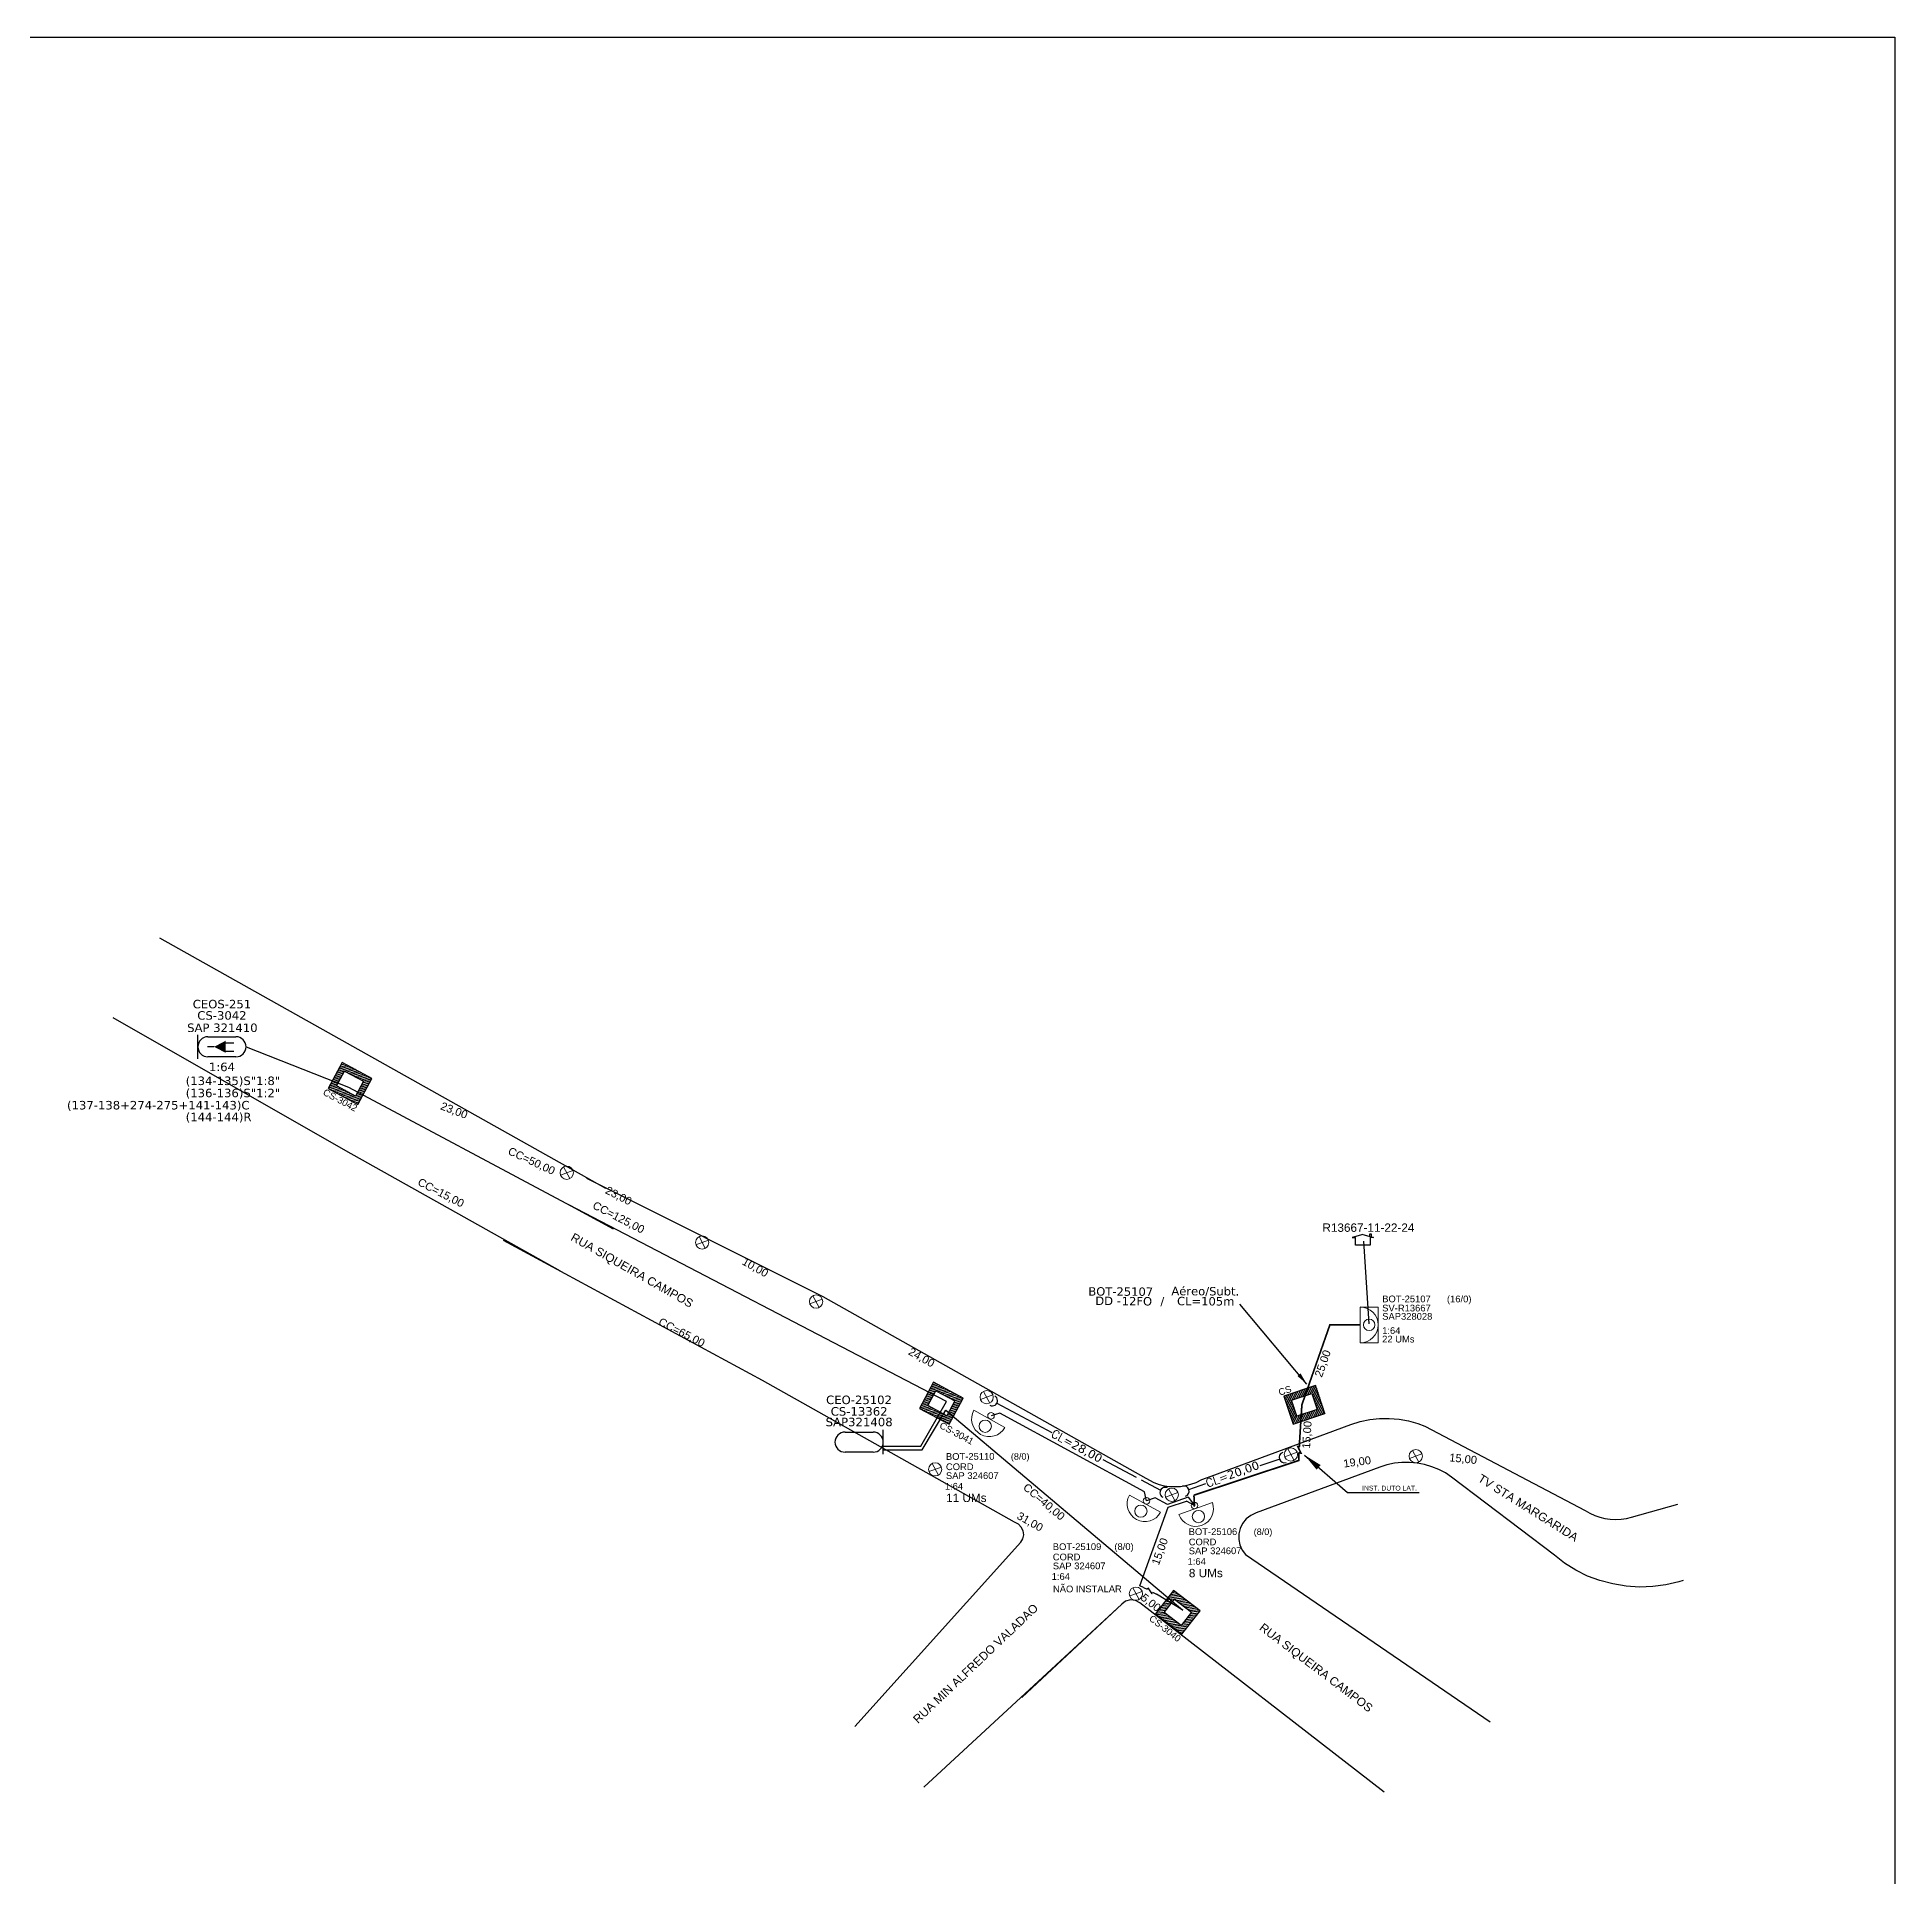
# Model space of a CAD drawing. Extents: x -4 to 837, y 1 to 595.
# Drawn here: x 537.3 to 837.2, y 298.3 to 595.3 of the extents above; entities that cross this region are included whole.
import ezdxf
from ezdxf.enums import TextEntityAlignment as Align

# ---------------------------------------------------------------- set-up
doc = ezdxf.new("R2010")
doc.units = 0
for name, color, linetype in [('10.1-Caixas Subterrâneas', 5, 'Continuous'), ('20.4-CEOS', 1, 'Continuous'), ('20.5-CEO', 1, 'Continuous'), ('CAP a instalar', 1, 'Continuous'), ('label_cabos', 7, 'Continuous'), ('Legenda', 1, 'Continuous'), ('locais', 7, 'Continuous'), ('METRAGEM', 92, 'Continuous'), ('QUADRA', 7, 'Continuous'), ('Subida Lateral', 5, 'Continuous'), ('surveys', 7, 'Continuous'), ('surveys legendas', 7, 'Continuous')]:
    doc.layers.add(name, color=color, linetype=linetype)
for name, color, linetype, lineweight in [('10.4-Postes', 1, 'Continuous', 0), ("20.0-LEGENDA DOS CDO'S", 1, 'Continuous', 0), ('20.1-CDO_INTERIOR', 1, 'Continuous', 0), ('20.2-CDO_POSTE', 1, 'Continuous', 5), ('20.6-CORDOALHA_SUPORTE', 7, 'Continuous', 25), ('CORDOALHA_SUPORTE', 7, 'Continuous', 25), ('Segmento Logradouro Texto', 251, 'Continuous', 0)]:
    doc.layers.add(name, color=color, linetype=linetype, lineweight=lineweight)
doc.layers.add('DROP DE CLIENTE', color=140, linetype='Continuous', plot=False)
doc.layers.add('EXTRA', color=50, linetype='Continuous', plot=False)
doc.styles.add('ARIAL', font='arial.ttf')
doc.styles.add('DIGICADE', font='arial.ttf')
doc.styles.add('ROMANS', font='romans')
doc.styles.add('siredit', font='verdana.ttf')
doc.linetypes.add('FENCELINE1', pattern='A,0.25,-0.1,[133,ltypeshp.shx,S=0.1,R=0,X=-0.1,Y=0],-0.1,1', length=1.45)
doc.dimstyles.new('CC', dxfattribs={"dimtxt": 0.8, "dimasz": 2, "dimexe": 0.18, "dimexo": 0.0625, "dimgap": 0.09, "dimtad": 0, "dimdec": 0, "dimrnd": 1, "dimzin": 0, "dimdsep": 46, "dimtxsty": 'siredit', "dimblk": 'NONE', "dimcen": 0, "dimse1": 1, "dimse2": 1, "dimsd1": 1, "dimsd2": 1, "dimclrt": 7, "dimadec": 0, "dimazin": 0, "dimtfac": 1, "dimtdec": 0, "dimtofl": 0, "dimtmove": 0, "dimatfit": 3, "dimfxl": 0, "dimtolj": 1, "dimtzin": 0, "dimarcsym": 0})

# ---------------------------------------------------------------- blocks, each defined once
blk = doc.blocks.new('SURVEY_SURVEY')
for p, q in [((0, 0.0000127), (-0.0000126, 0.000009)), ((-0.0000126, 0.000009), (-0.0000086, 0.000009)), ((-0.0000086, 0), (-0.0000086, 0.000009)), ((0.0000086, 0), (-0.0000086, 0)), ((0, 0.0000127), (0.0000126, 0.000009)), ((0.0000084, 0.0000132), (0.0000098, 0.0000132)), ((0.0000084, 0.0000103), (0.0000084, 0.0000132)), ((0.0000126, 0.000009), (0.0000086, 0.000009)), ((0.0000086, 0.000009), (0.0000086, 0)), ((0.0000098, 0.0000132), (0.0000098, 0.0000099))]:
    blk.add_line(p, q)
blk = doc.blocks.new('POSTE_CELULA_9')
at = {"layer": '10.4-Postes', "color": 10}
for points in [[(-98.28, 125.14), (-100.92, 124.16)], [(-100.27, 125.89), (-98.93, 123.41)]]:
    blk.add_lwpolyline(points, dxfattribs=at)
blk.add_circle((-99.6, 124.65), 1.41, dxfattribs=at)
blk = doc.blocks.new('*X71')
at = {"color": 0, "linetype": 'Continuous'}
for p, q in [((-1.25, 0.34099), (-0.49099, 1.1)), ((-1.25, 0.517767), (-0.667767, 1.1)), ((-1.25, 0.694544), (-0.844544, 1.1)), ((-1.25, 0.87132), (-1.02132, 1.1)), ((-1.25, 1.048097), (-1.198097, 1.1)), ((-1.25, 0.164214), (-0.8035, 0.610714)), ((-1.25, -0.012563), (-0.8035, 0.433937)), ((-1.25, -0.18934), (-0.8035, 0.25716)), ((-1.25, -0.366117), (-0.8035, 0.080383)), ((-0.789214, 0.625), (-0.314214, 1.1)), ((-0.612437, 0.625), (-0.137437, 1.1)), ((-0.43566, 0.625), (0.03934, 1.1)), ((-0.258883, 0.625), (0.216117, 1.1)), ((-0.082107, 0.625), (0.392893, 1.1)), ((0.09467, 0.625), (0.56967, 1.1)), ((0.271447, 0.625), (0.746447, 1.1)), ((0.448223, 0.625), (0.923223, 1.1)), ((0.625, 0.625), (1.1, 1.1)), ((0.801777, 0.625), (1.25, 1.073223)), ((0.8035, 0.449947), (1.25, 0.896447)), ((0.8035, 0.27317), (1.25, 0.71967)), ((0.8035, 0.096393), (1.25, 0.542893)), ((0.8035, -0.080383), (1.25, 0.366117)), ((0.8035, -0.25716), (1.25, 0.18934)), ((0.8035, -0.433937), (1.25, 0.012563)), ((-1.25, -0.542893), (-0.8035, -0.096393)), ((-1.25, -0.71967), (-0.8035, -0.27317)), ((-1.25, -0.896447), (-0.8035, -0.449947)), ((-1.25, -1.073223), (-0.801777, -0.625)), ((-1.1, -1.1), (-0.625, -0.625)), ((-0.923223, -1.1), (-0.448223, -0.625)), ((-0.746447, -1.1), (-0.271447, -0.625)), ((-0.56967, -1.1), (-0.09467, -0.625)), ((-0.392893, -1.1), (0.082107, -0.625)), ((-0.216117, -1.1), (0.258883, -0.625)), ((-0.03934, -1.1), (0.43566, -0.625)), ((0.137437, -1.1), (0.612437, -0.625)), ((0.314214, -1.1), (0.789214, -0.625)), ((0.49099, -1.1), (1.25, -0.34099)), ((0.667767, -1.1), (1.25, -0.517767)), ((0.8035, -0.610714), (1.25, -0.164214)), ((0.844544, -1.1), (1.25, -0.694544)), ((1.02132, -1.1), (1.25, -0.87132)), ((1.198097, -1.1), (1.25, -1.048097))]:
    blk.add_line(p, q, dxfattribs=at)
blk = doc.blocks.new('MANHOLE_MQ')
at = {"color": 0, "linetype": 'Continuous'}
for p, q in [((0.00000623, 0.00000569), (-0.00000627, 0.00000569)), ((-0.00000627, 0.00000569), (-0.00000627, -0.00000531)), ((-0.00000404, 0.00000331), (0.00000399, 0.00000331)), ((-0.00000404, -0.00000294), (-0.00000404, 0.00000331)), ((0.00000399, 0.00000331), (0.00000399, -0.00000294)), ((0.00000623, -0.00000531), (0.00000623, 0.00000569)), ((-0.00000627, -0.00000531), (0.00000623, -0.00000531)), ((0.00000399, -0.00000294), (-0.00000404, -0.00000294)), ((0.00000399, -0.00000294), (0.00000399, -0.00000294))]:
    blk.add_line(p, q, dxfattribs=at)
at = {"color": 0, "linetype": 'Continuous', "xscale": 5e-06, "yscale": 5e-06, "zscale": 1e-05}
blk.add_blockref('*X71', (-0.00000002, 0.00000019), dxfattribs=at)
blk = doc.blocks.new('*U150')
at = {"color": 0}
blk.add_line((2.14, -0.58), (-2.1, -0.68), dxfattribs=at)
for centre, radius in [((0, 0.38), 0.733), ((0.03, -1.03), 0.393)]:
    blk.add_circle(centre, radius, dxfattribs=at)
blk.add_arc((0.02, -0.63), 2.12, 1.3782, 181.3782, dxfattribs=at)
blk = doc.blocks.new('Inst CDOE-8 CAIXA DIST OPT CDOE 48F_8D C_SPL OPTAP')
at = {"layer": "20.0-LEGENDA DOS CDO'S", "color": 0}
for tag, p, style, flags in [('ID_ATIVIDADE', (0.12, 6.47), 'ARIAL', 3), ('FATOR', (7.92, 6.47), 'ARIAL', 1), ('QTDE', (0.23, -0.97), 'DIGICADE', 3)]:
    blk.add_attdef(tag, p, '', height=0.8, rotation=0.118, dxfattribs=dict(at, style=style, flags=flags))
at = {"layer": "20.0-LEGENDA DOS CDO'S", "color": 0, "style": 'ARIAL'}
for tag, p, height in [('CORDOALHA', (0.12, 4.02), 0.8), ('FID', (0.12, 5.25), 0.8), ('1:XX', (-0.01, 1.7), 0.8), ('SAP', (0.12, 2.96), 0.8), ('UMS', (0.14, 0.22), 1)]:
    blk.add_attdef(tag, p, '', height=height, rotation=0.118, dxfattribs=at)
blk.add_attdef('FIBRAS_UTILIZADAS', text='', height=0.8, rotation=0.118, dxfattribs=at).set_placement((13.48, 5.26), align=Align.CENTER)
blk = doc.blocks.new('CDOE_CT_POSTE')
at = {"layer": "20.0-LEGENDA DOS CDO'S", "color": 0, "style": 'ARIAL'}
for tag, p in [('CDO_N', (0.12, 5.25)), ('CORDOALHA', (0.12, 4.02)), ('SAP', (0.12, 2.96)), ('1:XX', (0.14, 1.23)), ('UMS', (0.14, 0.22))]:
    blk.add_attdef(tag, p, '', height=0.68, rotation=0.118, dxfattribs=at)
blk.add_attdef('FIBRAS_UTILIZADAS', text='', height=0.68, rotation=0.118, dxfattribs=at).set_placement((7.83, 5.26), align=Align.CENTER)
blk = doc.blocks.new('Inst CORD ALUMINIO 4.8 MM 3F(sem recursos)')
at = {"color": 0, "lineweight": 0, "style": 'ROMANS'}
blk.add_attdef('FID', (-19.18, -2.21), '', height=1, dxfattribs=at)
blk.add_attdef('LANCE', text='', height=1, dxfattribs=at).set_placement((-0.54, -2.21), align=Align.RIGHT)
at = {"color": 0, "lineweight": 0, "style": 'ROMANS', "flags": 3}
for tag, p in [('FATOR', (-5.2, -4.44)), ('ID_ATIVIDADE', (-5.2, -6.67))]:
    blk.add_attdef(tag, p, '', height=1, dxfattribs=at)
at = {"layer": 'label_cabos', "color": 0, "style": 'siredit'}
blk.add_attdef('QTDE', (-0.54, -2.21), '', height=1, rotation=359.69, dxfattribs=at)
blk = doc.blocks.new('CDOI_CT_DRT')
at = {"layer": '20.1-CDO_INTERIOR', "color": 0, "lineweight": 18}
blk.add_lwpolyline([(2.13, -2.13), (2.13, 2.12), (0, 2.12), (0, -2.13)], close=True, dxfattribs=at)
blk.add_circle((1.06, 0), 0.68, dxfattribs=at)
blk.add_arc((0, 0), 2.13, 269.9724, 89.9724, dxfattribs=at)
at = {"layer": "20.0-LEGENDA DOS CDO'S", "color": 0, "style": 'ARIAL'}
for tag, p in [('CDO_N', (2.61, 2.69)), ('SURVEY', (2.61, 1.6)), ('SAP', (2.61, 0.61)), ('1:XX', (2.6, -1.08)), ('UMS', (2.6, -2.09))]:
    blk.add_attdef(tag, p, '', height=0.68, rotation=359.9724, dxfattribs=at)
blk.add_attdef('FIBRAS_UTILIZADAS', text='', height=0.68, rotation=359.9724, dxfattribs=at).set_placement((10.32, 2.69), align=Align.CENTER)
blk = doc.blocks.new('*U155')
at = {"layer": '20.4-CEOS', "color": 7, "style": 'siredit'}
for tag, p in [('FIBRAS_SPLITTER', (0, 0)), ('FIBRAS_TOP_C', (0, -4.13)), ('RESERVA_FINAIS', (0, -5.46))]:
    blk.add_attdef(tag, p, '', height=1.01, dxfattribs=at)
for tag, p, flags in [('ID_ATIVIDADE', (0, -6.77), 3), ('QTDE', (0, -9.4), 1), ('FATOR', (0, -8.09), 1), ('FID', (0, -10.71), 1)]:
    blk.add_attdef(tag, p, '', height=1.01, dxfattribs=dict(at, flags=flags))
blk = doc.blocks.new('*U157')
at = {"layer": '20.4-CEOS', "color": 7, "style": 'siredit'}
blk.add_attdef('FIBRAS_SPLITTER', (0, 0), '', height=1.01, dxfattribs=at)
for tag, p, flags in [('ID_ATIVIDADE', (0, -1.48), 3), ('FATOR', (0, -2.79), 1), ('QTDE', (0, -4.11), 1), ('FID', (0, -5.42), 1)]:
    blk.add_attdef(tag, p, '', height=1.01, dxfattribs=dict(at, flags=flags))
blk = doc.blocks.new('Inst CORD ALUMINIO 4.8 MM 3F')
at = {"layer": '20.6-CORDOALHA_SUPORTE', "color": 0, "lineweight": 0, "style": 'ROMANS'}
blk.add_attdef('LANCE', text='', height=1, dxfattribs=at).set_placement((-0.54, -2.21), align=Align.RIGHT)
at = {"layer": '20.6-CORDOALHA_SUPORTE', "color": 0, "style": 'siredit'}
blk.add_attdef('QTDE', (-0.54, -2.21), '', height=1, rotation=359.69, dxfattribs=at)
at = {"layer": '20.6-CORDOALHA_SUPORTE', "color": 0, "lineweight": 0, "style": 'ROMANS'}
for tag, p, flags in [('FATOR', (-5.2, -4.44), 3), ('ID_ATIVIDADE', (-5.2, -6.67), 3), ('FID', (-5.2, -8.9), 1)]:
    blk.add_attdef(tag, p, '', height=1, dxfattribs=dict(at, flags=flags))
blk = doc.blocks.new('LEGENDA DOS CABOS')
at = {"layer": 'EXTRA', "color": 0, "style": 'siredit'}
for tag, p in [('ID', (4.6, 0.97)), ('XX', (9.03, 0.97))]:
    blk.add_attdef(tag, text='', height=0.48, rotation=359.69, dxfattribs=at).set_placement(p, align=Align.MIDDLE_CENTER)
at = {"layer": 'Legenda', "color": 0, "style": 'siredit'}
for tag, p in [('TIPO_CABO', (1.31, 0)), ('CABO', (4.69, -0.05)), ('/', (6.81, -0.05)), ('METROS', (10.03, -0.05))]:
    blk.add_attdef(tag, text='', height=0.8, rotation=359.69, dxfattribs=at).set_placement(p, align=Align.MIDDLE_CENTER)
blk = doc.blocks.new('_None')

msp = doc.modelspace()

# ---------------------------------------------------------------- linework, layer by layer
msp.add_lwpolyline([(-3.83, 595.26), (837.17, 595.26), (837.17, 1.26), (-3.83, 1.26)], close=True)
at = {"layer": '20.4-CEOS', "color": 7}
for p, q in [((564.84, 433.88), (569.37, 433.88)), ((569.37, 430.64), (564.84, 430.64))]:
    msp.add_line(p, q, dxfattribs=at)
for points in [[(563.22, 430.31), (563.22, 434.21)], [(565.85, 432.26), (564.76, 432.26)], [(567.64, 432.9), (569.02, 432.9)], [(567.64, 431.56), (569.02, 431.56)]]:
    msp.add_lwpolyline(points, dxfattribs=at)
msp.add_lwpolyline([(565.85, 432.26, 0, 1.99, 0), (567.72, 432.26, 1.99, 1.99, 0)], format="xyseb", dxfattribs=at)
for centre, start, end in [((564.84, 432.26), 90, 270), ((569.37, 432.26), 270, 90)]:
    msp.add_arc(centre, 1.62, start, end, dxfattribs=at)
at = {"layer": '20.5-CEO', "color": 7}
for p, q in [((667.69, 370.06), (672.24, 370.06)), ((672.24, 366.82), (667.69, 366.82))]:
    msp.add_line(p, q, dxfattribs=at)
msp.add_lwpolyline([(673.87, 366.48), (673.87, 370.4)], dxfattribs=at)
for centre, start, end in [((667.69, 368.44), 90, 270), ((672.24, 368.44), 270, 90)]:
    msp.add_arc(centre, 1.62, start, end, dxfattribs=at)
at = {"layer": 'CAP a instalar', "color": 7, "ltscale": 5}
for p, q in [((570.99, 432.26), (587.51, 425.77)), ((587.51, 425.77), (623.4, 406.61)), ((684.07, 375.01), (623.08, 406.73)), ((623.4, 406.61), (630.26, 402.87)), ((679.95, 367.77), (684.07, 375.01)), ((673.87, 367.77), (679.95, 367.77))]:
    msp.add_line(p, q, dxfattribs=at)
at = {"layer": 'CAP a instalar', "ltscale": 5}
for p, q in [((587.51, 425.77), (587.51, 425.77)), ((587.51, 425.77), (587.51, 425.77)), ((587.51, 425.77), (587.51, 425.77)), ((623.4, 406.61), (623.4, 406.61)), ((684.07, 375.01), (684.07, 375.01))]:
    msp.add_line(p, q, dxfattribs=at)
at = {"layer": 'CAP a instalar', "color": 7, "linetype": 'FENCELINE1', "ltscale": 2.5}
for p, q in [((680.13, 367.2), (683.96, 373.6)), ((683.96, 373.6), (722.2, 341.31)), ((692.67, 373.14), (691.26, 372.66)), ((716.02, 360.42), (692.67, 373.14)), ((673.87, 367.2), (680.13, 367.2)), ((716.37, 358.97), (716.02, 360.42)), ((715.26, 345.25), (719.87, 357.95)), ((717.77, 359.47), (716.37, 358.97)), ((719.76, 358.38), (717.77, 359.47)), ((723.07, 359.53), (719.76, 358.38)), ((719.87, 357.95), (722.81, 358.93)), ((724.11, 358.22), (722.81, 358.93)), ((723.07, 359.53), (724.11, 358.22)), ((715.85, 344.98), (715.26, 345.25)), ((722.2, 341.31), (717.99, 343.87))]:
    msp.add_line(p, q, dxfattribs=at)
at = {"layer": 'CAP a instalar', "linetype": 'FENCELINE1', "ltscale": 2.5}
msp.add_line((723.07, 359.53), (723.07, 359.53), dxfattribs=at)
at = {"layer": 'CAP a instalar', "color": 1, "ltscale": 2.5, "const_width": 0.271}
for points in [[(741.06, 368.39), (741.44, 374.46), (745.96, 387.37), (750.87, 387.37)], [(724.01, 359.87), (740.37, 365.29), (740.93, 365.47), (740.94, 365.98)]]:
    msp.add_lwpolyline(points, dxfattribs=at)
at = {"layer": 'CAP a instalar', "color": 1, "linetype": 'FENCELINE1', "ltscale": 2.5, "const_width": 0.271}
msp.add_lwpolyline([(724.01, 359.87), (724.11, 358.22), (724.02, 358.02)], dxfattribs=at)
at = {"layer": 'CORDOALHA_SUPORTE'}
for p, q in [((692.2, 374.73), (701.08, 370.01)), ((709.3, 365.64), (714.69, 362.78)), ((734.73, 364.68), (737.8, 365.69)), ((715.51, 362.34), (718.63, 360.69)), ((723.21, 360.8), (725.91, 361.78))]:
    msp.add_line(p, q, dxfattribs=at)
for centre, start, end in [((691.46, 375.14), 241.4827, 61.4827), ((738.61, 365.96), 108.5565, 288.5565), ((719.37, 360.29), 61.8803, 241.8803), ((722.41, 360.51), 288.1589, 108.1589)]:
    msp.add_arc(centre, 0.846, start, end, dxfattribs=at)
at = {"layer": 'DROP DE CLIENTE', "linetype": 'Continuous'}
msp.add_lwpolyline([(752.29, 387.52), (751.42, 400.9)], dxfattribs=at)
at = {"layer": 'label_cabos', "color": 2}
msp.add_lwpolyline([(751.78, 360.3), (760.36, 360.3)], dxfattribs=at)
at = {"layer": 'QUADRA', "color": 4}
for points in [[(557, 449.86), (629.04, 409.42)], [(621.76, 396.05), (587.11, 415.48), (549.53, 436.93)], [(625.93, 411.03), (664.1, 391.93), (716.26, 362.64)], [(669.27, 322.53), (696.07, 352.28), (696.4, 352.85), (696.54, 353.49), (696.45, 354.12), (696.15, 354.72), (695.67, 355.19), (695.06, 355.5), (654.39, 378.41), (612.58, 401)], [(726.78, 362.97), (749.36, 371.28), (750.87, 371.75), (752.39, 372.08), (753.97, 372.26), (755.55, 372.28), (757.13, 372.15), (758.68, 371.87), (760.18, 371.44), (761.28, 371.02), (787.19, 357.41), (787.93, 356.98), (788.71, 356.61), (789.52, 356.32), (790.37, 356.12), (791.23, 356), (792.1, 355.96), (792.98, 356.01), (793.83, 356.13), (794.64, 356.33), (802.15, 358.41)], [(803.02, 346.11), (802.31, 345.89), (800.22, 345.4), (798.08, 345.12), (795.92, 345.05), (793.77, 345.19), (791.63, 345.54), (789.56, 346.09), (787.56, 346.82), (785.65, 347.77), (783.85, 348.89), (782.2, 350.17), (765.62, 362.8), (764.62, 363.46), (763.55, 364.02), (762.42, 364.47), (761.26, 364.82), (760.05, 365.05), (758.83, 365.16), (757.6, 365.15), (756.37, 365.02), (755.18, 364.77), (754.02, 364.42), (734.04, 357.04), (733.2, 356.61), (732.47, 356.03), (731.88, 355.31), (731.49, 354.5), (731.26, 353.63), (731.24, 352.73), (731.43, 351.85), (731.81, 351.02), (732.36, 350.3), (732.36, 350.3), (771.82, 323.26)], [(803.02, 346.11), (802.31, 345.89), (800.22, 345.4), (798.08, 345.12), (795.92, 345.05), (793.77, 345.19), (791.63, 345.54), (789.56, 346.09), (787.56, 346.82), (785.65, 347.77), (783.85, 348.89), (782.2, 350.17), (765.62, 362.8), (764.62, 363.46), (763.55, 364.02), (762.42, 364.47), (761.26, 364.82), (760.05, 365.05), (758.83, 365.16), (757.6, 365.15), (756.37, 365.02), (755.18, 364.77), (754.02, 364.42), (734.04, 357.04), (733.2, 356.61), (732.47, 356.03), (731.88, 355.31), (731.49, 354.5), (731.26, 353.63), (731.24, 352.73), (731.43, 351.85), (731.81, 351.02), (732.36, 350.3), (732.36, 350.3), (771.82, 323.26)], [(754.73, 311.91), (715.28, 342.5), (714.57, 342.88), (713.76, 342.98), (712.97, 342.75), (712.36, 342.26), (680.41, 312.75)], [(754.73, 311.91), (715.28, 342.5), (714.57, 342.88), (713.76, 342.98), (712.97, 342.75), (712.36, 342.26), (696.22, 327.19)]]:
    msp.add_lwpolyline(points, dxfattribs=at)
at = {"layer": 'QUADRA'}
msp.add_lwpolyline([(716.26, 362.64), (717.56, 361.9), (718.38, 361.62), (719.22, 361.41), (720.09, 361.3), (720.97, 361.26), (721.84, 361.3), (722.7, 361.44), (723.54, 361.65), (724.36, 361.94), (725.28, 362.4), (726.78, 362.97)], dxfattribs=at)
at = {"layer": 'Subida Lateral', "color": 5}
for p, q in [((715.85, 344.98), (716.44, 344.68)), ((716.44, 344.68), (716.55, 344.9)), ((716.55, 344.9), (717.21, 343.93)), ((717.21, 343.93), (717.35, 344.2)), ((717.35, 344.2), (717.99, 343.87))]:
    msp.add_line(p, q, dxfattribs=at)
at = {"layer": 'Subida Lateral', "color": 5, "const_width": 0.271}
msp.add_lwpolyline([(741.06, 368.39), (741.03, 367.72), (740.78, 367.74), (741.28, 366.68), (740.98, 366.7), (740.94, 365.98)], dxfattribs=at)

# ---------------------------------------------------------------- block references
at = {"color": 0, "lineweight": 0, "xscale": 1.355850201250423, "yscale": 1.355850201250423, "zscale": 1.355850201250423, "rotation": 331.6814991896114}
msp.add_blockref('Inst CORD ALUMINIO 4.8 MM 3F', (706.16, 369.9), dxfattribs=at).add_auto_attribs({'QTDE': '28,00', 'LANCE': 'CL='})
at = {"color": 0, "lineweight": 0}
ref = msp.add_blockref('Inst CORD ALUMINIO 4.8 MM 3F(sem recursos)', (748.17, 374.12), dxfattribs=dict(at, xscale=1.355850201250423, yscale=1.355850201250423, zscale=1.355850201250423, rotation=20.11782273061934))
ref.add_attrib('QTDE', '20,00', (729.7, 362.38), dxfattribs={"layer": 'label_cabos', "color": 0, "height": 1.356, "rotation": 19.8078, "style": 'siredit'})
ref.add_attrib('LANCE', 'CL=', dxfattribs={"color": 0, "lineweight": 0, "height": 1.356, "rotation": 20.1178, "style": 'ROMANS'}).set_placement((729.7, 362.38), align=Align.RIGHT)
at = {"layer": '10.1-Caixas Subterrâneas', "color": 30, "yscale": 433584.0198701645, "zscale": 433584.0198701645}
for p, xscale, rotation in [((587.82, 426.41), 433584.0198701644, 151.8356355969847), ((683.28, 374.79), 433584.0198701644, 151.8356355969847), ((741.81, 374.53), 433584.0198701645, 198.3836731727352), ((721.45, 341.03), 433584.0198701645, 142.2099618456793)]:
    msp.add_blockref('MANHOLE_MQ', p, dxfattribs=dict(at, xscale=xscale, rotation=rotation))
at = {"layer": "20.0-LEGENDA DOS CDO'S", "color": 7, "lineweight": 0}
ref = msp.add_blockref('Inst CDOE-8 CAIXA DIST OPT CDOE 48F_8D C_SPL OPTAP', (683.82, 358.47), dxfattribs=dict(at, xscale=1.355850201250423, yscale=1.355850201250423, zscale=1.355850201250423))
ref.add_attrib('FID', 'BOT-25110', (683.98, 365.58), dxfattribs={"color": 0, "height": 1.085, "rotation": 0.118, "style": 'ARIAL'})
ref.add_attrib('CORDOALHA', 'CORD', (683.98, 363.92), dxfattribs={"color": 0, "height": 1.085, "rotation": 0.118, "style": 'ARIAL'})
ref.add_attrib('SAP', 'SAP 324607', (683.98, 362.48), dxfattribs={"color": 0, "height": 1.085, "rotation": 0.118, "style": 'ARIAL'})
ref.add_attrib('1:XX', '1:64', (683.8, 360.77), dxfattribs={"color": 0, "height": 1.085, "rotation": 0.118, "style": 'ARIAL'})
ref.add_attrib('UMS', '11 UMs', (684.01, 358.76), dxfattribs={"color": 0, "height": 1.356, "rotation": 0.118, "style": 'ARIAL'})
ref.add_attrib('FIBRAS_UTILIZADAS', '(8/0)', dxfattribs={"color": 0, "height": 1.047, "rotation": 0.118, "style": 'ARIAL'}).set_placement((697.47, 365.6), align=Align.RIGHT)
at = {"layer": "20.0-LEGENDA DOS CDO'S", "color": 5, "lineweight": 0}
ref = msp.add_blockref('Inst CDOE-8 CAIXA DIST OPT CDOE 48F_8D C_SPL OPTAP', (723.01, 346.32), dxfattribs=dict(at, xscale=1.355850201250423, yscale=1.355850201250423, zscale=1.355850201250423))
ref.add_attrib('FID', 'BOT-25106', (723.17, 353.44), dxfattribs={"color": 0, "height": 1.085, "rotation": 0.118, "style": 'ARIAL'})
ref.add_attrib('CORDOALHA', 'CORD', (723.18, 351.78), dxfattribs={"color": 0, "height": 1.085, "rotation": 0.118, "style": 'ARIAL'})
ref.add_attrib('SAP', 'SAP 324607', (723.18, 350.34), dxfattribs={"color": 0, "height": 1.085, "rotation": 0.118, "style": 'ARIAL'})
ref.add_attrib('1:XX', '1:64', (722.99, 348.63), dxfattribs={"color": 0, "height": 1.085, "rotation": 0.118, "style": 'ARIAL'})
ref.add_attrib('UMS', '8 UMs', (723.2, 346.62), dxfattribs={"color": 0, "height": 1.356, "rotation": 0.118, "style": 'ARIAL'})
ref.add_attrib('FIBRAS_UTILIZADAS', '(8/0)', dxfattribs={"color": 0, "height": 1.047, "rotation": 0.118, "style": 'ARIAL'}).set_placement((736.67, 353.45), align=Align.RIGHT)
at = {"layer": "20.0-LEGENDA DOS CDO'S", "color": 252}
ref = msp.add_blockref('CDOE_CT_POSTE', (701.07, 343.89), dxfattribs=dict(at, xscale=1.355850201250423, yscale=1.355850201250423, zscale=1.355850201250423))
ref.add_attrib('CDO_N', 'BOT-25109', (701.23, 351.01), dxfattribs={"color": 0, "height": 1.085, "rotation": 0.118, "style": 'ARIAL'})
ref.add_attrib('CORDOALHA', 'CORD', (701.23, 349.35), dxfattribs={"color": 0, "height": 1.085, "rotation": 0.118, "style": 'ARIAL'})
ref.add_attrib('SAP', 'SAP 324607', (701.24, 347.91), dxfattribs={"color": 0, "height": 1.085, "rotation": 0.118, "style": 'ARIAL'})
ref.add_attrib('1:XX', '1:64', (701.05, 346.2), dxfattribs={"color": 0, "height": 1.085, "rotation": 0.118, "style": 'ARIAL'})
ref.add_attrib('UMS', 'NÃO INSTALAR', (701.26, 344.19), dxfattribs={"color": 0, "height": 1.0847, "rotation": 0.118, "style": 'ARIAL'})
ref.add_attrib('FIBRAS_UTILIZADAS', '     (8/0)', dxfattribs={"color": 0, "height": 1.085, "rotation": 0.118, "style": 'ARIAL'}).set_placement((711.68, 351.03), align=Align.CENTER)
at = {"layer": '20.1-CDO_INTERIOR'}
ref = msp.add_blockref('CDOI_CT_DRT', (750.87, 387.37), dxfattribs=dict(at, xscale=1.355850201250423, yscale=1.355850201250423, zscale=1.355850201250423))
ref.add_attrib('CDO_N', 'BOT-25107', (754.41, 391.02), dxfattribs={"layer": "20.0-LEGENDA DOS CDO'S", "color": 1, "height": 1.085, "rotation": 359.9724, "style": 'ARIAL'})
ref.add_attrib('FIBRAS_UTILIZADAS', '(16/0)', (764.86, 391.01), dxfattribs={"layer": "20.0-LEGENDA DOS CDO'S", "color": 1, "height": 1.085, "rotation": 359.9724, "style": 'ARIAL'})
ref.add_attrib('SURVEY', 'SV-R13667', (754.41, 389.54), dxfattribs={"layer": "20.0-LEGENDA DOS CDO'S", "color": 1, "height": 1.085, "rotation": 359.9724, "style": 'ARIAL'})
ref.add_attrib('SAP', 'SAP328028', (754.41, 388.2), dxfattribs={"layer": "20.0-LEGENDA DOS CDO'S", "color": 1, "height": 1.085, "rotation": 359.9724, "style": 'ARIAL'})
ref.add_attrib('1:XX', '1:64', (754.4, 385.91), dxfattribs={"layer": "20.0-LEGENDA DOS CDO'S", "color": 1, "height": 1.085, "rotation": 359.9724, "style": 'ARIAL'})
ref.add_attrib('UMS', '22 UMs', (754.4, 384.53), dxfattribs={"layer": "20.0-LEGENDA DOS CDO'S", "color": 1, "height": 1.085, "rotation": 359.9724, "style": 'ARIAL'})
at = {"layer": '20.2-CDO_POSTE', "color": 7, "xscale": 1.355850201250422, "yscale": 1.355850201250423, "zscale": 1.355850201250423, "rotation": 149.2460310327571}
msp.add_blockref('*U150', (690.58, 371.45), dxfattribs=at)
at = {"layer": '20.2-CDO_POSTE', "color": 8, "xscale": 1.355850201250423, "yscale": 1.355850201250423, "zscale": 1.355850201250423, "rotation": 150.0477013368451}
msp.add_blockref('*U150', (715.71, 357.74), dxfattribs=at)
at = {"layer": '20.2-CDO_POSTE', "color": 5, "xscale": 1.355850201250423, "yscale": 1.355850201250423, "zscale": 1.355850201250423, "rotation": 198.1583381127046}
msp.add_blockref('*U150', (724.59, 356.91), dxfattribs=at)
at = {"layer": '20.4-CEOS', "color": 0, "lineweight": 0}
ref = msp.add_blockref('*U155', (561.25, 426.09), dxfattribs=dict(at, xscale=1.355850201250423, yscale=1.355850201250423, zscale=1.355850201250423))
ref.add_attrib('FIBRAS_SPLITTER', '(134-135)S"1:8"', (561.25, 426.09), dxfattribs={"color": 7, "height": 1.369, "style": 'siredit'})
ref.add_attrib('FIBRAS_TOP_C', '(137-138+274-275+141-143)C', (542.09, 422.15), dxfattribs={"color": 7, "height": 1.369, "style": 'siredit'})
ref.add_attrib('RESERVA_FINAIS', '(144-144)R', (561.25, 420.25), dxfattribs={"color": 7, "height": 1.369, "style": 'siredit'})
at = {"layer": '20.4-CEOS', "color": 0, "lineweight": 0, "xscale": 1.355850201250423, "yscale": 1.355850201250423, "zscale": 1.355850201250423}
msp.add_blockref('*U157', (561.25, 424.12), dxfattribs=at).add_auto_attribs({'FIBRAS_SPLITTER': '(136-136)S"1:2"'})
at = {"layer": 'label_cabos', "color": 0, "lineweight": 0}
ref = msp.add_blockref('LEGENDA DOS CABOS', (706.45, 390.54), dxfattribs=dict(at, xscale=1.355850201250423, yscale=1.355850201250423, zscale=1.355850201250423))
ref.add_attrib('ID', 'BOT-25107', dxfattribs={"color": 0, "height": 1.356, "rotation": 359.69, "style": 'siredit'}).set_placement((712.2, 392.75), align=Align.MIDDLE_CENTER)
ref.add_attrib('CABO', '12FO', dxfattribs={"color": 0, "height": 1.356, "rotation": 359.69, "style": 'siredit'}).set_placement((714.81, 391.19), align=Align.MIDDLE_CENTER)
ref.add_attrib('METROS', 'CL=105m', dxfattribs={"color": 0, "height": 1.356, "rotation": 359.69, "style": 'siredit'}).set_placement((725.92, 391.19), align=Align.MIDDLE_CENTER)
ref.add_attrib('XX', 'Aéreo/Subt.', dxfattribs={"color": 0, "height": 1.3559, "rotation": 359.69, "style": 'siredit'}).set_placement((725.85, 392.81), align=Align.MIDDLE_CENTER)
ref.add_attrib('/', '/', dxfattribs={"color": 0, "height": 1.36, "rotation": 359.69, "style": 'siredit'}).set_placement((718.91, 391.19), align=Align.MIDDLE_CENTER)
ref.add_attrib('TIPO_CABO', 'DD -', dxfattribs={"color": 0, "height": 1.356, "rotation": 359.69, "style": 'siredit'}).set_placement((710.16, 391.25), align=Align.MIDDLE_CENTER)
at = {"layer": 'locais', "xscale": 0.7584778404236593, "yscale": 0.7584778404236593, "zscale": 0.7584778404236593}
for p in [(698.31, 317.39), (720.17, 306.13), (738.56, 296.58), (766.1, 281.15), (815.22, 271.89), (835.37, 271.62), (757.79, 269.5), (795.98, 265.4), (790.2, 249.43)]:
    msp.add_blockref('POSTE_CELULA_9', p, dxfattribs=at)
at = {"layer": 'surveys', "color": 255, "xscale": 135585.0201250423, "yscale": 135585.0201250423, "zscale": 135585.0201250423}
msp.add_blockref('SURVEY_SURVEY', (751.28, 400.26), dxfattribs=at)

# ---------------------------------------------------------------- texts
at = {"layer": '10.1-Caixas Subterrâneas', "color": 30, "style": 'ARIAL'}
for s, rotation, p in [('CS-3042', 331.8356, (583.3, 424.58)), ('CS', 18.3837, (737.87, 375.92)), ('CS-3041', 331.8356, (682.82, 370.8)), ('CS-3040', 322.21, (716.66, 339.77))]:
    msp.add_text(s, height=1.085, rotation=rotation, dxfattribs=at).set_placement(p)
at = {"layer": '20.4-CEOS', "color": 7, "style": 'siredit'}
for s, p in [('CEOS-251', (567.1, 439.84)), ('CS-3042', (567.1, 438.01)), ('SAP 321410', (567.17, 436.02)), ('1:64', (567.1, 429.7))]:
    msp.add_text(s, height=1.369, dxfattribs=at).set_placement(p, align=Align.TOP_CENTER)
at = {"layer": '20.5-CEO', "color": 7, "style": 'siredit'}
for tag, text, height, p in [('CEO-25102', 'CEO-XXX', 1.369, (669.95, 375.95)), ('SAP321408', 'XXXXX', 1.375, (669.97, 372.38)), ('CS-13362', 'XXXXXXXXX', 1.375, (669.97, 374.09))]:
    msp.add_attdef(tag, text=text, height=height, dxfattribs=at).set_placement(p, align=Align.TOP_CENTER)
at = {"layer": 'METRAGEM', "style": 'ARIAL'}
for s, rotation, p in [('23,00', 339.2231, (602.27, 422.2)), ('CC=50,00', 334.9644, (613.15, 414.98)), ('CC=15,00', 332.6696, (598.57, 410.01)), ('23,00', 332.6696, (628.87, 408.68)), ('CC=125,00', 332.6696, (626.81, 406.25)), ('10,00', 330.5138, (650.94, 397.21)), ('CC=65,00', 332.6696, (637.44, 387.46)), ('24,00', 330.5138, (677.79, 382.66)), ('25,00', 70.725, (744.67, 378.81)), ('15,00', 86.4375, (742.75, 367.34)), ('19,00', 7.6649, (748.23, 364.33)), ('15,00', 354.1466, (765.19, 365.35)), ('CC=40,00', 319.8178, (696.31, 360.94)), ('31,00', 330.5138, (695.3, 356.15)), ('15,00', 70.0251, (718.34, 348.47)), ('5,00', 322.2178, (715.3, 343.1))]:
    msp.add_text(s, height=1.281, rotation=rotation, dxfattribs=at).set_placement(p)
at = {"layer": 'Segmento Logradouro Texto', "color": 5, "linetype": 'Continuous', "char_height": 1.3559, "attachment_point": 1, "style": 'DIGICADE'}
for s, insert, width, rotation in [('\\fArial|b0|i0|c0|p34;\\W1.0000000000;\\T1.0000000000;\\o\\lRUA SIQUEIRA CAMPOS', (623.95, 402.28), 22.6897, 330.44), ('\\fArial|b0|i0|c0|p34;\\W1.0000000000;\\T1.0000000000;\\o\\lTV STA MARGARIDA', (770.45, 363.37), 19.1151, 327.8751), ('\\fArial|b0|i0|c0|p34;\\W1.0000000000;\\T1.0000000000;\\o\\lRUA MIN ALFREDO VALADAO', (678.53, 323.91), 27.3214, 43.5503), ('\\fArial|b0|i0|c0|p34;\\W1.0000000000;\\T1.0000000000;\\o\\lRUA SIQUEIRA CAMPOS', (735.27, 339.32), 22.6897, 322.8132)]:
    msp.add_mtext(s, dxfattribs=dict(at, insert=insert, width=width, rotation=rotation))
at = {"layer": 'Segmento Logradouro Texto', "linetype": 'Continuous', "char_height": 1.3559, "attachment_point": 1, "style": 'DIGICADE'}
for s, insert, width, rotation in [('\\fArial|b0|i0|c0|p34;\\W1.0000000000;\\T1.0000000000;\\o\\lTV STA MARGARIDA', (770.45, 363.37), 19.1151, 327.8751), ('\\fArial|b0|i0|c0|p34;\\W1.0000000000;\\T1.0000000000;\\o\\lRUA MIN ALFREDO VALADAO', (678.53, 323.91), 27.3214, 43.5503)]:
    msp.add_mtext(s, dxfattribs=dict(at, insert=insert, width=width, rotation=rotation))
at = {"layer": 'surveys legendas', "style": 'ARIAL'}
msp.add_text('R13667-11-22-24', height=1.3559, dxfattribs=at).set_placement((744.76, 402.39))
at = {"layer": 'surveys legendas', "color": 2, "style": 'ARIAL'}
msp.add_text('INST. DUTO LAT.', height=0.7861, dxfattribs=at).set_placement((751.17, 360.62))

# ---------------------------------------------------------------- leaders
at = {"layer": 'label_cabos'}
msp.add_leader([(742.25, 377.8), (731.43, 390.7)], dimstyle='CC', override={"dimgap": 0.09, "dimtad": 0}, dxfattribs=at)
at = {"layer": 'label_cabos', "color": 2}
msp.add_leader([(741.89, 366.34), (748.78, 360.3), (751.78, 360.3)], dimstyle='CC', override={"dimasz": 3}, dxfattribs=at)

doc.saveas('drawing.dxf')
